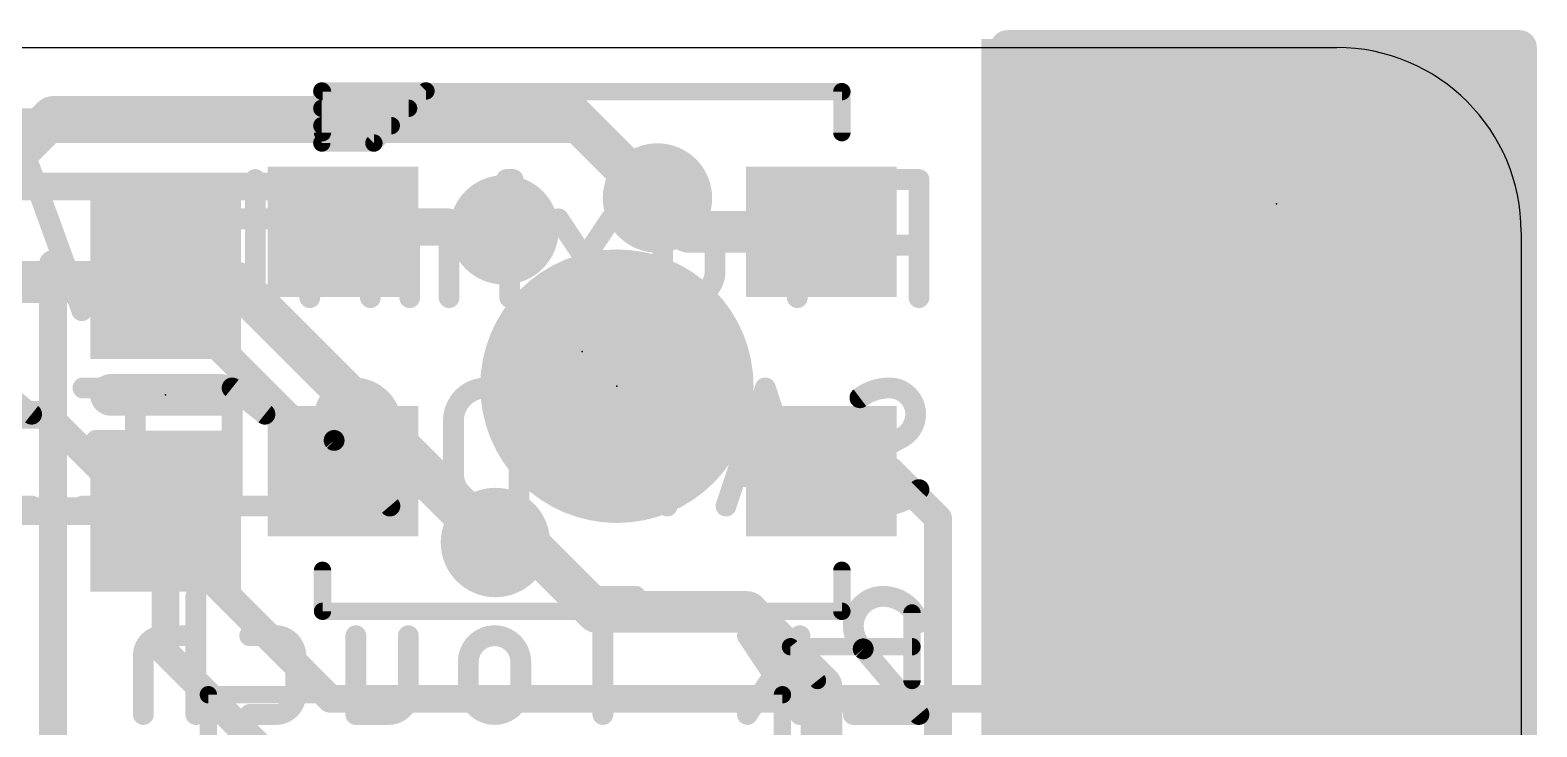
# Model space of a CAD drawing. Extents: x -5 to 27.9, y -6.2 to 6.2.
# Drawn here: x 16.92 to 27.94, y 1.07 to 6.16 of the extents above; entities that cross this region are included whole.
import ezdxf

# ---------------------------------------------------------------- set-up
doc = ezdxf.new("R2010")
doc.units = 0
for name, color, linetype in [('1', 12, 'CONTINUOUS'), ('16', 5, 'CONTINUOUS'), ('18', 3, 'CONTINUOUS'), ('20', 53, 'CONTINUOUS'), ('21', 40, 'CONTINUOUS'), ('22', 6, 'CONTINUOUS'), ('23', 53, 'CONTINUOUS'), ('24', 53, 'CONTINUOUS'), ('29', 253, 'CONTINUOUS'), ('30', 253, 'CONTINUOUS'), ('46', 140, 'CONTINUOUS')]:
    doc.layers.add(name, color=color, linetype=linetype)

# ---------------------------------------------------------------- blocks, each defined once
blk = doc.blocks.new('RECT')
blk.add_solid([(-0.5, -0.5), (0.5, -0.5), (-0.5, 0.5), (0.5, 0.5)])
blk = doc.blocks.new('PIE')
at = {"const_width": 0.5}
blk.add_lwpolyline([(0, -0.25, 1), (0, 0.25, 1), (0, -0.25)], format="xyb", dxfattribs=at)
blk = doc.blocks.new('ROUNDV')
at = {"const_width": 0.5}
blk.add_lwpolyline([(0, -0.25, 1), (0, 0.25, 1), (0, -0.25)], format="xyb", dxfattribs=at)

msp = doc.modelspace()

# ---------------------------------------------------------------- linework, layer by layer
at = {"layer": '1'}
for points, const_width in [([(24.0665, 6.0325), (27.813, 6.0325)], 0.254), ([(24.0665, 0.762), (24.0665, 6.0325)], 0.254), ([(27.813, 6.0325), (27.813, 0.762)], 0.254), ([(17.0815, 5.5245), (16.3575, 4.8005)], 0.3048), ([(20.8915, 5.5245), (17.0815, 5.5245)], 0.3048), ([(21.336, 5.08), (20.8915, 5.5245)], 0.3048), ([(21.731, 4.685), (21.336, 5.08)], 0.3048), ([(21.4838, 4.9322), (21.336, 5.08)], 0.254), ([(21.5057, 4.9322), (21.4838, 4.9322)], 0.254), ([(21.5057, 4.9322), (21.59, 4.8479)], 0.254), ([(21.59, 4.8479), (21.59, 4.826)], 0.254), ([(19.205, 4.685), (20.3695, 4.685)], 0.2032), ([(20.3695, 4.685), (20.3835, 4.699)], 0.2032), ([(22.705, 4.685), (21.731, 4.685)], 0.3048), ([(17.907, 4.3425), (17.907, 4.233)], 0.2032), ([(17.907, 4.233), (19.205, 2.935)], 0.2032), ([(19.205, 2.935), (19.2615, 2.8785)], 0.3048), ([(19.791, 2.8785), (19.2615, 2.8785)], 0.3048), ([(20.2565, 2.413), (19.791, 2.8785)], 0.254), ([(22.705, 2.935), (23.213, 2.935)], 0.2032), ([(23.5585, 2.5895), (23.213, 2.935)], 0.2032), ([(16.4075, 2.6425), (17.907, 2.6425)], 0.2032), ([(17.907, 2.6425), (17.907, 1.608)], 0.2032), ([(23.5585, 2.5895), (23.5585, -4.3395)], 0.2032), ([(20.32, 2.413), (20.2565, 2.413)], 0.254), ([(20.32, 2.413), (20.3835, 2.3495)], 0.3048), ([(20.616, 2.3495), (20.3835, 2.3495)], 0.3048), ([(21.0605, 1.905), (20.616, 2.3495)], 0.3048), ([(21.0605, 1.905), (22.1615, 1.905)], 0.3048), ([(22.1615, 1.905), (22.705, 1.3615)], 0.3048), ([(17.907, 1.608), (18.815, 0.7)], 0.2032), ([(22.705, 1.3615), (22.705, -1.59)], 0.3048)]:
    msp.add_lwpolyline(points, dxfattribs=dict(at, const_width=const_width))
for points, const_width in [([(24.0665, 6.096, 1), (24.0665, 5.969)], 0.127), ([(24.13, 6.0325, 1), (24.003, 6.0325)], 0.127), ([(27.8765, 6.0325, 1), (27.7495, 6.0325)], 0.127), ([(27.813, 5.969, 1), (27.813, 6.096)], 0.127), ([(17.0815, 5.6007, 1), (17.0815, 5.4483)], 0.1524), ([(17.1354, 5.4706, 1), (17.0276, 5.5784)], 0.1524), ([(20.9454, 5.5784, 1), (20.8376, 5.4706)], 0.1524), ([(20.8915, 5.4483, 1), (20.8915, 5.6007)], 0.1524), ([(21.3899, 5.1339, 1), (21.2821, 5.0261)], 0.1524), ([(21.2821, 5.0261, 1), (21.3899, 5.1339)], 0.1524), ([(21.3809, 5.1249, 1), (21.2911, 5.0351)], 0.127), ([(21.4838, 4.9957, 1), (21.4838, 4.8687)], 0.127), ([(21.4389, 4.8873, 1), (21.5287, 4.9771)], 0.127), ([(21.5506, 4.9771, 1), (21.4608, 4.8873)], 0.127), ([(21.5057, 4.8687, 1), (21.5057, 4.9957)], 0.127), ([(21.6535, 4.8479, 1), (21.5265, 4.8479)], 0.127), ([(21.5265, 4.826, 1), (21.6535, 4.826)], 0.127), ([(21.5451, 4.803, 1), (21.6349, 4.8928)], 0.127), ([(19.205, 4.7358, 1), (19.205, 4.6342)], 0.1016), ([(20.3336, 4.7209, 1), (20.4054, 4.6491)], 0.1016), ([(20.4194, 4.6631, 1), (20.3476, 4.7349)], 0.1016), ([(20.3695, 4.6342, 1), (20.3695, 4.7358)], 0.1016), ([(21.731, 4.7612, 1), (21.731, 4.6088)], 0.1524), ([(21.6771, 4.6311, 1), (21.7849, 4.7389)], 0.1524), ([(22.705, 4.6088, 1), (22.705, 4.7612)], 0.1524), ([(17.9578, 4.3425, 1), (17.8562, 4.3425)], 0.1016), ([(17.9429, 4.2689, 1), (17.8711, 4.1971)], 0.1016), ([(17.8562, 4.233, 1), (17.9578, 4.233)], 0.1016), ([(19.2589, 2.9889, 1), (19.1511, 2.8811)], 0.1524), ([(19.2615, 2.9547, 1), (19.2615, 2.8023)], 0.1524), ([(19.1691, 2.8991, 1), (19.2409, 2.9709)], 0.1016), ([(19.2076, 2.8246, 1), (19.3154, 2.9324)], 0.1524), ([(19.8359, 2.9234, 1), (19.7461, 2.8336)], 0.127), ([(19.791, 2.8023, 1), (19.791, 2.9547)], 0.1524), ([(22.705, 2.9858, 1), (22.705, 2.8842)], 0.1016), ([(23.2489, 2.9709, 1), (23.1771, 2.8991)], 0.1016), ([(23.213, 2.8842, 1), (23.213, 2.9858)], 0.1016), ([(17.9578, 2.6425, 1), (17.8562, 2.6425)], 0.1016), ([(17.907, 2.5917, 1), (17.907, 2.6933)], 0.1016), ([(23.6093, 2.5895, 1), (23.5077, 2.5895)], 0.1016), ([(23.5226, 2.5536, 1), (23.5944, 2.6254)], 0.1016), ([(20.2565, 2.4765, 1), (20.2565, 2.3495)], 0.127), ([(20.3739, 2.4669, 1), (20.2661, 2.3591)], 0.1524), ([(20.32, 2.3495, 1), (20.32, 2.4765)], 0.127), ([(20.2116, 2.3681, 1), (20.3014, 2.4579)], 0.127), ([(20.3835, 2.4257, 1), (20.3835, 2.2733)], 0.1524), ([(20.3296, 2.2956, 1), (20.4374, 2.4034)], 0.1524), ([(20.6699, 2.4034, 1), (20.5621, 2.2956)], 0.1524), ([(20.616, 2.2733, 1), (20.616, 2.4257)], 0.1524), ([(21.0605, 1.9812, 1), (21.0605, 1.8288)], 0.1524), ([(21.0066, 1.8511, 1), (21.1144, 1.9589)], 0.1524), ([(22.2154, 1.9589, 1), (22.1076, 1.8511)], 0.1524), ([(22.1615, 1.8288, 1), (22.1615, 1.9812)], 0.1524), ([(17.9429, 1.6439, 1), (17.8711, 1.5721)], 0.1016), ([(17.8562, 1.608, 1), (17.9578, 1.608)], 0.1016), ([(22.7812, 1.3615, 1), (22.6288, 1.3615)], 0.1524), ([(22.6511, 1.3076, 1), (22.7589, 1.4154)], 0.1524)]:
    msp.add_lwpolyline(points, format="xyb", dxfattribs=dict(at, const_width=const_width))
at = {"layer": '16'}
for points, const_width in [([(24.0665, 6.0325), (27.813, 6.0325)], 0.254), ([(24.0665, 0.762), (24.0665, 6.0325)], 0.254), ([(27.813, 6.0325), (27.813, 0.762)], 0.254), ([(7.874, 5.461), (20.9769, 5.461)], 0.254), ([(21.5057, 4.9322), (20.9769, 5.461)], 0.254), ([(19.0616, 5.0165), (8.509, 5.0165)], 0.2032), ([(19.3791, 4.699), (19.0616, 5.0165)], 0.2032), ([(21.5057, 4.9322), (21.5057, 4.9322)], 0.254), ([(20.3835, 4.699), (19.3791, 4.699)], 0.2032), ([(18.415, 4.318), (13.335, 4.318)], 0.3048), ([(18.415, 4.318), (20.32, 2.413)], 0.3048), ([(14.1605, 3.3462), (17.0373, 3.3462)], 0.2032), ([(17.0373, 3.3462), (19.1135, 1.27)], 0.2032), ([(24.13, 1.27), (25.527, 2.667)], 0.2032), ([(19.1135, 1.27), (24.13, 1.27)], 0.2032)]:
    msp.add_lwpolyline(points, dxfattribs=dict(at, const_width=const_width))
for points, const_width in [([(24.0665, 6.096, 1), (24.0665, 5.969)], 0.127), ([(24.13, 6.0325, 1), (24.003, 6.0325)], 0.127), ([(27.8765, 6.0325, 1), (27.7495, 6.0325)], 0.127), ([(27.813, 5.969, 1), (27.813, 6.096)], 0.127), ([(21.0218, 5.5059, 1), (20.932, 5.4161)], 0.127), ([(20.9769, 5.3975, 1), (20.9769, 5.5245)], 0.127), ([(19.0975, 5.0524, 1), (19.0257, 4.9806)], 0.1016), ([(19.0616, 4.9657, 1), (19.0616, 5.0673)], 0.1016), ([(21.5057, 4.9957, 1), (21.5057, 4.8687)], 0.127), ([(21.4608, 4.8873, 1), (21.5506, 4.9771)], 0.127), ([(21.5057, 4.8687, 1), (21.5057, 4.9957)], 0.127), ([(19.3791, 4.7498, 1), (19.3791, 4.6482)], 0.1016), ([(19.3432, 4.6631, 1), (19.415, 4.7349)], 0.1016), ([(20.3835, 4.6482, 1), (20.3835, 4.7498)], 0.1016), ([(18.4689, 4.3719, 1), (18.3611, 4.2641)], 0.1524), ([(18.415, 4.2418, 1), (18.415, 4.3942)], 0.1524), ([(17.0732, 3.3822, 1), (17.0013, 3.3103)], 0.1016), ([(17.0373, 3.2954, 1), (17.0373, 3.3971)], 0.1016), ([(25.5629, 2.6311, 1), (25.4911, 2.7029)], 0.1016), ([(20.2661, 2.3591, 1), (20.3739, 2.4669)], 0.1524), ([(19.1135, 1.3208, 1), (19.1135, 1.2192)], 0.1016), ([(19.0776, 1.2341, 1), (19.1494, 1.3059)], 0.1016), ([(24.0941, 1.3059, 1), (24.1659, 1.2341)], 0.1016), ([(24.13, 1.2192, 1), (24.13, 1.3208)], 0.1016)]:
    msp.add_lwpolyline(points, format="xyb", dxfattribs=dict(at, const_width=const_width))
at = {"layer": '20'}
for p, q in [((-3.653, 6.0325), (26.4754, 6.0325)), ((27.8255, 4.6824), (27.8255, -4.6825))]:
    msp.add_line(p, q, dxfattribs=at)
msp.add_arc((26.4754, 4.6824), 1.3501, 0, 90, dxfattribs=at)
at = {"layer": '21'}
for points, const_width in [([(19.05, 5.715), (19.05, 5.334)], 0.127), ([(19.812, 5.715), (19.05, 5.715)], 0.127), ([(19.055, 5.41), (19.055, 5.71)], 0.127), ([(19.055, 5.71), (22.855, 5.71)], 0.127), ([(19.431, 5.334), (19.812, 5.715)], 0.127), ([(22.855, 5.71), (22.855, 5.41)], 0.127), ([(19.05, 5.588), (19.685, 5.588)], 0.127), ([(19.05, 5.461), (19.558, 5.461)], 0.127), ([(19.05, 5.334), (19.431, 5.334)], 0.127), ([(19.05, 5.334), (19.431, 5.334)], 0.127), ([(17.0829, 4.4495), (17.0829, 0.2495)], 0.2032), ([(17.507, 3.4925), (18.307, 3.4925)], 0.3048), ([(19.055, 2.21), (19.055, 1.91)], 0.127), ([(22.855, 1.91), (22.855, 2.21)], 0.127), ([(19.055, 1.91), (22.855, 1.91)], 0.127), ([(23.368, 1.4041), (23.368, 1.8979)], 0.127), ([(22.6766, 1.4041), (22.479, 1.651)], 0.127), ([(22.479, 1.651), (23.368, 1.651)], 0.127), ([(18.22, -1.3), (18.22, 1.3)], 0.127), ([(18.22, 1.3), (22.42, 1.3)], 0.127), ([(22.42, 1.3), (22.42, -1.3)], 0.127)]:
    msp.add_lwpolyline(points, dxfattribs=dict(at, const_width=const_width))
for points, const_width in [([(19.0817, 5.715, 1), (19.0183, 5.715)], 0.0635), ([(19.05, 5.7467, 1), (19.05, 5.6833)], 0.0635), ([(19.0867, 5.71, 1), (19.0233, 5.71)], 0.0635), ([(19.055, 5.7417, 1), (19.055, 5.6783)], 0.0635), ([(19.8345, 5.6925, 1), (19.7895, 5.7375)], 0.0635), ([(19.812, 5.6833, 1), (19.812, 5.7467)], 0.0635), ([(22.8867, 5.71, 1), (22.8233, 5.71)], 0.0635), ([(22.855, 5.6783, 1), (22.855, 5.7417)], 0.0635), ([(19.05, 5.6197, 1), (19.05, 5.5563)], 0.0635), ([(19.685, 5.5563, 1), (19.685, 5.6197)], 0.0635), ([(19.05, 5.4928, 1), (19.05, 5.4293)], 0.0635), ([(19.558, 5.4293, 1), (19.558, 5.4928)], 0.0635), ([(19.0233, 5.41, 1), (19.0867, 5.41)], 0.0635), ([(22.8233, 5.41, 1), (22.8867, 5.41)], 0.0635), ([(19.05, 5.3658, 1), (19.05, 5.3023)], 0.0635), ([(19.05, 5.3658, 1), (19.05, 5.3023)], 0.0635), ([(19.0183, 5.334, 1), (19.0817, 5.334)], 0.0635), ([(19.4085, 5.3565, 1), (19.4535, 5.3115)], 0.0635), ([(19.431, 5.3023, 1), (19.431, 5.3658)], 0.0635), ([(19.431, 5.3023, 1), (19.431, 5.3658)], 0.0635), ([(17.1337, 4.4495, 1), (17.0321, 4.4495)], 0.1016), ([(17.507, 3.5687, 1), (17.507, 3.4163)], 0.1524), ([(18.307, 3.4163, 1), (18.307, 3.5687)], 0.1524), ([(19.0867, 2.21, 1), (19.0233, 2.21)], 0.0635), ([(22.8867, 2.21, 1), (22.8233, 2.21)], 0.0635), ([(19.055, 1.9418, 1), (19.055, 1.8783)], 0.0635), ([(19.0233, 1.91, 1), (19.0867, 1.91)], 0.0635), ([(22.8233, 1.91, 1), (22.8867, 1.91)], 0.0635), ([(22.855, 1.8783, 1), (22.855, 1.9418)], 0.0635), ([(23.3998, 1.8979, 1), (23.3363, 1.8979)], 0.0635), ([(22.5038, 1.6708, 1), (22.4542, 1.6312)], 0.0635), ([(22.479, 1.6827, 1), (22.479, 1.6193)], 0.0635), ([(23.368, 1.6193, 1), (23.368, 1.6827)], 0.0635), ([(22.6518, 1.3842, 1), (22.7013, 1.4239)], 0.0635), ([(23.3363, 1.4041, 1), (23.3998, 1.4041)], 0.0635), ([(18.22, 1.3317, 1), (18.22, 1.2683)], 0.0635), ([(18.2518, 1.3, 1), (18.1883, 1.3)], 0.0635), ([(22.4518, 1.3, 1), (22.3883, 1.3)], 0.0635), ([(22.42, 1.2683, 1), (22.42, 1.3317)], 0.0635)]:
    msp.add_lwpolyline(points, format="xyb", dxfattribs=dict(at, const_width=const_width))
at = {"layer": '22', "const_width": 0.1524}
for points in [[(17.2943, 4.1077), (16.9105, 5.1633)], [(18.5631, 5.0673), (18.5631, 4.3476)], [(18.9857, 5.0673), (18.9377, 5.0673)], [(18.9377, 5.0673), (18.9377, 5.0193)], [(18.9377, 5.0193), (18.9857, 5.0193)], [(18.9857, 5.0193), (18.9857, 5.0673)], [(20.4487, 5.0673), (20.4007, 5.0673)], [(20.4007, 5.0673), (20.4007, 5.0193)], [(20.4007, 5.0193), (20.4487, 5.0193)], [(20.4487, 5.0193), (20.4487, 5.0673)], [(23.4188, 5.0673), (23.1789, 5.0673)], [(23.4188, 4.2037), (23.4188, 5.0673)], [(17.9299, 3.9158), (17.642, 4.7794)], [(18.0259, 4.7794), (17.8339, 4.2037)], [(18.6591, 4.7794), (18.3712, 4.7794)], [(18.9617, 4.2037), (18.9617, 4.7794)], [(19.9811, 4.7794), (19.5493, 4.7794)], [(19.6932, 4.2037), (19.6932, 4.7794)], [(19.9811, 4.2037), (19.9811, 4.7794)], [(20.4247, 4.2037), (20.4247, 4.7794)], [(21.1653, 4.2037), (20.7814, 4.7794)], [(21.1653, 4.7794), (20.7814, 4.2037)], [(22.5292, 4.7794), (22.2414, 4.7794)], [(22.2414, 4.7794), (22.2414, 4.6835)], [(22.5292, 4.2037), (22.5292, 4.7794)], [(19.4053, 4.6355), (19.4053, 4.2037)], [(21.5434, 4.5875), (21.5434, 4.3956)], [(21.9273, 4.3956), (21.9273, 4.5875)], [(23.1789, 4.5875), (23.4188, 4.5875)], [(18.4192, 4.2037), (18.3712, 4.2037)], [(18.0259, 3.9158), (17.9299, 3.9158)], [(16.9266, 3.3514), (16.6867, 3.5433)], [(17.686, 3.5433), (17.3022, 3.5433)], [(17.686, 2.6797), (17.686, 3.5433)], [(18.6335, 3.3514), (18.3936, 3.5433)], [(18.3936, 3.5433), (18.3936, 2.6797)], [(20.4927, 3.5433), (20.2528, 3.5433)], [(20.4927, 2.6797), (20.4927, 3.5433)], [(21.2892, 3.0635), (21.0013, 3.5433)], [(21.0013, 3.5433), (21.0013, 2.6797)], [(21.577, 3.5433), (21.2892, 3.0635)], [(21.577, 2.6797), (21.577, 3.5433)], [(22.295, 3.5433), (22.0071, 2.6797)], [(22.5829, 2.6797), (22.295, 3.5433)], [(20.013, 3.3034), (20.013, 2.9196)], [(17.686, 3.1595), (17.3981, 3.1595)], [(19.14, 3.1595), (19.5479, 2.6797)], [(23.035, 3.0395), (23.2989, 3.1835)], [(22.0791, 2.8956), (22.5109, 2.8956)], [(16.9266, 2.6797), (16.4468, 2.6797)], [(17.3022, 2.6797), (17.686, 2.6797)], [(18.6335, 2.6797), (18.1537, 2.6797)], [(19.5479, 2.6797), (19.0681, 2.6797)], [(20.2528, 2.6797), (20.4927, 2.6797)], [(18.1283, 1.1557), (18.1283, 2.0193)], [(21.3462, 2.0193), (20.8664, 2.0193)], [(21.1063, 1.1557), (21.1063, 2.0193)], [(18.1283, 1.7314), (17.8884, 1.7314)], [(18.7143, 1.7314), (18.5224, 1.7314)], [(19.2989, 1.1557), (19.2989, 1.7314)], [(19.6828, 1.7314), (19.6828, 1.2996)], [(22.5479, 1.1557), (22.164, 1.7314)], [(22.5479, 1.7314), (22.164, 1.1557)], [(17.7445, 1.5875), (17.7445, 1.1557)], [(18.8583, 1.2996), (18.8583, 1.5875)], [(23.011, 1.6355), (23.4188, 1.1557)], [(20.1219, 1.5395), (20.1219, 1.3476)], [(20.5057, 1.3476), (20.5057, 1.5395)], [(18.5224, 1.1557), (18.7143, 1.1557)], [(19.5388, 1.1557), (19.2989, 1.1557)], [(23.4188, 1.1557), (22.939, 1.1557)]]:
    msp.add_lwpolyline(points, dxfattribs=at)
at = {"layer": '22'}
for points, const_width in [([(16.9463, 5.1763, 1), (16.8747, 5.1502)], 0.0762), ([(18.6012, 5.0673, 1), (18.525, 5.0673)], 0.0762), ([(18.9377, 5.1054, 1), (18.9377, 5.0292)], 0.0762), ([(18.9758, 5.0673, 1), (18.8996, 5.0673)], 0.0762), ([(18.9377, 5.0574, 1), (18.9377, 4.9812)], 0.0762), ([(19.0238, 5.0673, 1), (18.9476, 5.0673)], 0.0762), ([(18.9857, 5.0292, 1), (18.9857, 5.1054)], 0.0762), ([(18.9857, 4.9812, 1), (18.9857, 5.0574)], 0.0762), ([(20.4007, 5.1054, 1), (20.4007, 5.0292)], 0.0762), ([(20.4388, 5.0673, 1), (20.3626, 5.0673)], 0.0762), ([(20.4007, 5.0574, 1), (20.4007, 4.9812)], 0.0762), ([(20.4868, 5.0673, 1), (20.4106, 5.0673)], 0.0762), ([(20.4487, 5.0292, 1), (20.4487, 5.1054)], 0.0762), ([(20.4487, 4.9812, 1), (20.4487, 5.0574)], 0.0762), ([(23.1789, 5.0673, 1), (23.1789, 4.5875)], 0.1524), ([(23.1789, 5.1054, 1), (23.1789, 5.0292)], 0.0762), ([(23.1789, 5.0292, 1), (23.1789, 5.1054)], 0.0762), ([(23.4569, 5.0673, 1), (23.3807, 5.0673)], 0.0762), ([(23.4188, 5.0292, 1), (23.4188, 5.1054)], 0.0762), ([(18.8996, 5.0193, 1), (18.9758, 5.0193)], 0.0762), ([(18.9476, 5.0193, 1), (19.0238, 5.0193)], 0.0762), ([(20.3626, 5.0193, 1), (20.4388, 5.0193)], 0.0762), ([(20.4106, 5.0193, 1), (20.4868, 5.0193)], 0.0762), ([(17.6782, 4.7915, 1), (17.6059, 4.7674)], 0.0762), ([(18.062, 4.7674, 1), (17.9897, 4.7915)], 0.0762), ([(18.3712, 4.8175, 1), (18.3712, 4.7413)], 0.0762), ([(18.6591, 4.7413, 1), (18.6591, 4.8175)], 0.0762), ([(18.9998, 4.7794, 1), (18.9236, 4.7794)], 0.0762), ([(19.5493, 4.7794, 0.4142), (19.4053, 4.6355)], 0.1524), ([(19.5493, 4.8175, 1), (19.5493, 4.7413)], 0.0762), ([(19.5493, 4.7413, 1), (19.5493, 4.8175)], 0.0762), ([(19.7313, 4.7794, 1), (19.6551, 4.7794)], 0.0762), ([(20.0192, 4.7794, 1), (19.943, 4.7794)], 0.0762), ([(19.9811, 4.7413, 1), (19.9811, 4.8175)], 0.0762), ([(20.4628, 4.7794, 1), (20.3866, 4.7794)], 0.0762), ([(20.8131, 4.8006, 1), (20.7497, 4.7583)], 0.0762), ([(21.197, 4.7583, 1), (21.1336, 4.8006)], 0.0762), ([(21.9273, 4.5875, 1), (21.5434, 4.5875)], 0.1524), ([(22.2414, 4.8175, 1), (22.2414, 4.7413)], 0.0762), ([(22.2795, 4.7794, 1), (22.2033, 4.7794)], 0.0762), ([(22.5673, 4.7794, 1), (22.4911, 4.7794)], 0.0762), ([(22.5292, 4.7413, 1), (22.5292, 4.8175)], 0.0762), ([(19.4434, 4.6355, 1), (19.3672, 4.6355)], 0.0762), ([(19.3672, 4.6355, 1), (19.4434, 4.6355)], 0.0762), ([(21.5815, 4.5875, 1), (21.5053, 4.5875)], 0.0762), ([(21.9654, 4.5875, 1), (21.8892, 4.5875)], 0.0762), ([(22.2033, 4.6835, 1), (22.2795, 4.6835)], 0.0762), ([(23.1789, 4.6256, 1), (23.1789, 4.5494)], 0.0762), ([(23.1789, 4.5494, 1), (23.1789, 4.6256)], 0.0762), ([(23.4188, 4.5494, 1), (23.4188, 4.6256)], 0.0762), ([(21.5053, 4.5875, 1), (21.5815, 4.5875)], 0.0762), ([(21.8892, 4.5875, 1), (21.9654, 4.5875)], 0.0762), ([(18.4192, 4.2037, 0.4142), (18.5631, 4.3476)], 0.1524), ([(18.6012, 4.3476, 1), (18.525, 4.3476)], 0.0762), ([(21.5434, 4.3956, 1), (21.9273, 4.3956)], 0.1524), ([(21.5815, 4.3956, 1), (21.5053, 4.3956)], 0.0762), ([(21.5053, 4.3956, 1), (21.5815, 4.3956)], 0.0762), ([(21.9654, 4.3956, 1), (21.8892, 4.3956)], 0.0762), ([(21.8892, 4.3956, 1), (21.9654, 4.3956)], 0.0762), ([(18.525, 4.3476, 1), (18.6012, 4.3476)], 0.0762), ([(17.7978, 4.2157, 1), (17.8701, 4.1917)], 0.0762), ([(18.3712, 4.2418, 1), (18.3712, 4.1656)], 0.0762), ([(18.4192, 4.2418, 1), (18.4192, 4.1656)], 0.0762), ([(18.4192, 4.1656, 1), (18.4192, 4.2418)], 0.0762), ([(18.9236, 4.2037, 1), (18.9998, 4.2037)], 0.0762), ([(19.3672, 4.2037, 1), (19.4434, 4.2037)], 0.0762), ([(19.6551, 4.2037, 1), (19.7313, 4.2037)], 0.0762), ([(19.943, 4.2037, 1), (20.0192, 4.2037)], 0.0762), ([(20.3866, 4.2037, 1), (20.4628, 4.2037)], 0.0762), ([(20.7497, 4.2248, 1), (20.8131, 4.1826)], 0.0762), ([(21.1336, 4.1826, 1), (21.197, 4.2248)], 0.0762), ([(22.4911, 4.2037, 1), (22.5673, 4.2037)], 0.0762), ([(23.3807, 4.2037, 1), (23.4569, 4.2037)], 0.0762), ([(17.2585, 4.0947, 1), (17.3301, 4.1208)], 0.0762), ([(17.9299, 3.9539, 1), (17.9299, 3.8777)], 0.0762), ([(18.0259, 3.8777, 1), (18.0259, 3.9539)], 0.0762), ([(17.8938, 3.9038, 1), (17.966, 3.9279)], 0.0762), ([(17.3022, 3.5814, 1), (17.3022, 3.5052)], 0.0762), ([(17.7241, 3.5433, 1), (17.6479, 3.5433)], 0.0762), ([(17.686, 3.5052, 1), (17.686, 3.5814)], 0.0762), ([(18.4174, 3.5731, 1), (18.3698, 3.5135)], 0.0762), ([(18.4317, 3.5433, 1), (18.3555, 3.5433)], 0.0762), ([(19.284, 3.5433, 0.4142), (19.0681, 3.3274)], 0.1524), ([(19.5479, 3.3514, 0.3252), (19.284, 3.5433)], 0.1524), ([(19.284, 3.5814, 1), (19.284, 3.5052)], 0.0762), ([(19.284, 3.5052, 1), (19.284, 3.5814)], 0.0762), ([(20.2528, 3.5433, 0.4142), (20.013, 3.3034)], 0.1524), ([(20.2528, 3.5814, 1), (20.2528, 3.5052)], 0.0762), ([(20.2528, 3.5052, 1), (20.2528, 3.5814)], 0.0762), ([(20.5308, 3.5433, 1), (20.4546, 3.5433)], 0.0762), ([(20.4927, 3.5052, 1), (20.4927, 3.5814)], 0.0762), ([(21.034, 3.5629, 1), (20.9686, 3.5237)], 0.0762), ([(21.0394, 3.5433, 1), (20.9632, 3.5433)], 0.0762), ([(21.6151, 3.5433, 1), (21.5389, 3.5433)], 0.0762), ([(21.6097, 3.5237, 1), (21.5444, 3.5629)], 0.0762), ([(22.3311, 3.5553, 1), (22.2589, 3.5313)], 0.0762), ([(22.3311, 3.5313, 1), (22.2589, 3.5553)], 0.0762), ([(23.2029, 3.5433, 0.1623), (22.987, 3.4713)], 0.1524), ([(22.9641, 3.5018, 1), (23.0099, 3.4409)], 0.0762), ([(23.3948, 3.3514, 0.4142), (23.2029, 3.5433)], 0.1524), ([(23.2029, 3.5814, 1), (23.2029, 3.5052)], 0.0762), ([(23.2029, 3.5052, 1), (23.2029, 3.5814)], 0.0762), ([(16.9028, 3.3216, 1), (16.9504, 3.3811)], 0.0762), ([(18.6097, 3.3216, 1), (18.6573, 3.3811)], 0.0762), ([(23.2989, 3.1835, 0.2656), (23.3948, 3.3514)], 0.1524), ([(23.4329, 3.3514, 1), (23.3567, 3.3514)], 0.0762), ([(19.0681, 3.3274, 0.2053), (19.14, 3.1595)], 0.1524), ([(19.1062, 3.3274, 1), (19.03, 3.3274)], 0.0762), ([(19.03, 3.3274, 1), (19.1062, 3.3274)], 0.0762), ([(19.5116, 3.3396, 1), (19.5841, 3.3631)], 0.0762), ([(20.0511, 3.3034, 1), (19.9749, 3.3034)], 0.0762), ([(19.9749, 3.3034, 1), (20.0511, 3.3034)], 0.0762), ([(23.3567, 3.3514, 1), (23.4329, 3.3514)], 0.0762), ([(17.3981, 3.1976, 1), (17.3981, 3.1214)], 0.0762), ([(17.686, 3.1214, 1), (17.686, 3.1976)], 0.0762), ([(19.1691, 3.1842, 1), (19.111, 3.1348)], 0.0762), ([(19.1138, 3.1319, 1), (19.1663, 3.1871)], 0.0762), ([(23.2795, 3.2163, 1), (23.3182, 3.1506)], 0.0762), ([(23.3171, 3.15, 1), (23.2806, 3.2169)], 0.0762), ([(21.2565, 3.0831, 1), (21.3218, 3.0439)], 0.0762), ([(21.2565, 3.0439, 1), (21.3218, 3.0831)], 0.0762), ([(23.035, 3.0395, 0.2656), (22.939, 2.8716)], 0.1524), ([(23.0167, 3.073, 1), (23.0532, 3.0061)], 0.0762), ([(23.0543, 3.0067, 1), (23.0156, 3.0724)], 0.0762), ([(20.013, 2.9196, 0.4142), (20.2528, 2.6797)], 0.1524), ([(20.0511, 2.9196, 1), (19.9749, 2.9196)], 0.0762), ([(19.9749, 2.9196, 1), (20.0511, 2.9196)], 0.0762), ([(22.0791, 2.9337, 1), (22.0791, 2.8575)], 0.0762), ([(22.5109, 2.8575, 1), (22.5109, 2.9337)], 0.0762), ([(22.939, 2.8716, 0.4142), (23.1309, 2.6797)], 0.1524), ([(22.9771, 2.8716, 1), (22.9009, 2.8716)], 0.0762), ([(22.9009, 2.8716, 1), (22.9771, 2.8716)], 0.0762), ([(23.1309, 2.6797, 0.2), (23.4188, 2.7996)], 0.1524), ([(23.4459, 2.7728, 1), (23.3917, 2.8265)], 0.0762), ([(16.9266, 2.6416, 1), (16.9266, 2.7178)], 0.0762), ([(17.3022, 2.7178, 1), (17.3022, 2.6416)], 0.0762), ([(17.6479, 2.6797, 1), (17.7241, 2.6797)], 0.0762), ([(17.686, 2.6416, 1), (17.686, 2.7178)], 0.0762), ([(18.1537, 2.7178, 1), (18.1537, 2.6416)], 0.0762), ([(18.3555, 2.6797, 1), (18.4317, 2.6797)], 0.0762), ([(18.6335, 2.6416, 1), (18.6335, 2.7178)], 0.0762), ([(19.0681, 2.7178, 1), (19.0681, 2.6416)], 0.0762), ([(19.5188, 2.655, 1), (19.5769, 2.7044)], 0.0762), ([(19.5479, 2.6416, 1), (19.5479, 2.7178)], 0.0762), ([(20.2528, 2.7178, 1), (20.2528, 2.6416)], 0.0762), ([(20.2528, 2.6416, 1), (20.2528, 2.7178)], 0.0762), ([(20.4546, 2.6797, 1), (20.5308, 2.6797)], 0.0762), ([(20.4927, 2.6416, 1), (20.4927, 2.7178)], 0.0762), ([(20.9632, 2.6797, 1), (21.0394, 2.6797)], 0.0762), ([(21.5389, 2.6797, 1), (21.6151, 2.6797)], 0.0762), ([(21.971, 2.6917, 1), (22.0433, 2.6677)], 0.0762), ([(22.5467, 2.6677, 1), (22.619, 2.6917)], 0.0762), ([(23.1309, 2.7178, 1), (23.1309, 2.6416)], 0.0762), ([(23.1309, 2.6416, 1), (23.1309, 2.7178)], 0.0762), ([(18.1664, 2.0193, 1), (18.0902, 2.0193)], 0.0762), ([(20.8664, 2.0574, 1), (20.8664, 1.9812)], 0.0762), ([(21.1444, 2.0193, 1), (21.0682, 2.0193)], 0.0762), ([(21.3462, 1.9812, 1), (21.3462, 2.0574)], 0.0762), ([(23.1549, 2.0193, 0.4142), (22.939, 1.8034)], 0.1524), ([(23.4188, 1.8274, 0.3252), (23.1549, 2.0193)], 0.1524), ([(23.1549, 2.0574, 1), (23.1549, 1.9812)], 0.0762), ([(23.1549, 1.9812, 1), (23.1549, 2.0574)], 0.0762), ([(22.939, 1.8034, 0.2053), (23.011, 1.6355)], 0.1524), ([(22.9771, 1.8034, 1), (22.9009, 1.8034)], 0.0762), ([(23.3826, 1.8156, 1), (23.455, 1.8391)], 0.0762), ([(17.8884, 1.7314, 0.4142), (17.7445, 1.5875)], 0.1524), ([(17.8884, 1.7695, 1), (17.8884, 1.6933)], 0.0762), ([(17.8884, 1.6933, 1), (17.8884, 1.7695)], 0.0762), ([(18.1283, 1.6933, 1), (18.1283, 1.7695)], 0.0762), ([(18.5224, 1.7695, 1), (18.5224, 1.6933)], 0.0762), ([(18.8583, 1.5875, 0.4142), (18.7143, 1.7314)], 0.1524), ([(18.7143, 1.7695, 1), (18.7143, 1.6933)], 0.0762), ([(18.7143, 1.6933, 1), (18.7143, 1.7695)], 0.0762), ([(19.337, 1.7314, 1), (19.2608, 1.7314)], 0.0762), ([(19.7209, 1.7314, 1), (19.6447, 1.7314)], 0.0762), ([(20.5057, 1.5395, 1), (20.1219, 1.5395)], 0.1524), ([(22.1957, 1.7526, 1), (22.1323, 1.7103)], 0.0762), ([(22.5796, 1.7103, 1), (22.5162, 1.7526)], 0.0762), ([(22.9009, 1.8034, 1), (22.9771, 1.8034)], 0.0762), ([(17.7826, 1.5875, 1), (17.7064, 1.5875)], 0.0762), ([(18.8964, 1.5875, 1), (18.8202, 1.5875)], 0.0762), ([(23.04, 1.6602, 1), (22.982, 1.6108)], 0.0762), ([(22.9847, 1.6079, 1), (23.0373, 1.6631)], 0.0762), ([(17.7064, 1.5875, 1), (17.7826, 1.5875)], 0.0762), ([(18.8202, 1.5875, 1), (18.8964, 1.5875)], 0.0762), ([(20.16, 1.5395, 1), (20.0838, 1.5395)], 0.0762), ([(20.0838, 1.5395, 1), (20.16, 1.5395)], 0.0762), ([(20.5438, 1.5395, 1), (20.4676, 1.5395)], 0.0762), ([(20.4676, 1.5395, 1), (20.5438, 1.5395)], 0.0762), ([(18.7143, 1.1557, 0.4142), (18.8583, 1.2996)], 0.1524), ([(18.8964, 1.2996, 1), (18.8202, 1.2996)], 0.0762), ([(18.8202, 1.2996, 1), (18.8964, 1.2996)], 0.0762), ([(19.5388, 1.1557, 0.4142), (19.6828, 1.2996)], 0.1524), ([(19.7209, 1.2996, 1), (19.6447, 1.2996)], 0.0762), ([(19.6447, 1.2996, 1), (19.7209, 1.2996)], 0.0762), ([(20.1219, 1.3476, 1), (20.5057, 1.3476)], 0.1524), ([(20.16, 1.3476, 1), (20.0838, 1.3476)], 0.0762), ([(20.0838, 1.3476, 1), (20.16, 1.3476)], 0.0762), ([(20.5438, 1.3476, 1), (20.4676, 1.3476)], 0.0762), ([(20.4676, 1.3476, 1), (20.5438, 1.3476)], 0.0762), ([(18.5224, 1.1938, 1), (18.5224, 1.1176)], 0.0762), ([(18.7143, 1.1938, 1), (18.7143, 1.1176)], 0.0762), ([(18.7143, 1.1176, 1), (18.7143, 1.1938)], 0.0762), ([(19.2989, 1.1938, 1), (19.2989, 1.1176)], 0.0762), ([(19.5388, 1.1938, 1), (19.5388, 1.1176)], 0.0762), ([(19.5388, 1.1176, 1), (19.5388, 1.1938)], 0.0762), ([(22.1323, 1.1768, 1), (22.1957, 1.1346)], 0.0762), ([(22.5162, 1.1346, 1), (22.5796, 1.1768)], 0.0762), ([(22.939, 1.1938, 1), (22.939, 1.1176)], 0.0762), ([(23.3898, 1.131, 1), (23.4478, 1.1804)], 0.0762), ([(23.4188, 1.1176, 1), (23.4188, 1.1938)], 0.0762), ([(17.7064, 1.1557, 1), (17.7826, 1.1557)], 0.0762), ([(18.0902, 1.1557, 1), (18.1664, 1.1557)], 0.0762), ([(19.2608, 1.1557, 1), (19.337, 1.1557)], 0.0762), ([(21.0682, 1.1557, 1), (21.1444, 1.1557)], 0.0762)]:
    msp.add_lwpolyline(points, format="xyb", dxfattribs=dict(at, const_width=const_width))
at = {"layer": '23'}
for p in [(20.955, 3.81), (21.209, 3.556), (17.907, 3.4925)]:
    msp.add_point(p, dxfattribs=at)
at = {"layer": '24'}
msp.add_point((26.035, 4.8895), dxfattribs=at)
at = {"layer": '29'}
for points, const_width in [([(21.209, 4.306, 0.4142), (20.459, 3.556)], 0.5), ([(21.959, 3.556, 0.4142), (21.209, 4.306)], 0.5), ([(21.209, 4.431, 1), (21.209, 4.181)], 0.25), ([(21.209, 4.181, 1), (21.209, 4.431)], 0.25), ([(20.459, 3.556, 0.4142), (21.209, 2.806)], 0.5), ([(20.584, 3.556, 1), (20.334, 3.556)], 0.25), ([(21.209, 2.806, 0.4142), (21.959, 3.556)], 0.5), ([(22.084, 3.556, 1), (21.834, 3.556)], 0.25), ([(20.334, 3.556, 1), (20.584, 3.556)], 0.25), ([(21.834, 3.556, 1), (22.084, 3.556)], 0.25), ([(21.209, 2.931, 1), (21.209, 2.681)], 0.25), ([(21.209, 2.681, 1), (21.209, 2.931)], 0.25)]:
    msp.add_lwpolyline(points, format="xyb", dxfattribs=dict(at, const_width=const_width))
at = {"layer": '46', "const_width": 0.1778}
for points in [[(25.2095, 2.286), (26.3525, 2.286)], [(25.2095, -2.286), (25.2095, 2.286)], [(26.3525, 2.286), (26.3525, -2.286)]]:
    msp.add_lwpolyline(points, dxfattribs=at)
at = {"layer": '46', "const_width": 0.0889}
for points in [[(25.254, 2.286, 1), (25.1651, 2.286)], [(25.2095, 2.3304, 1), (25.2095, 2.2416)], [(26.397, 2.286, 1), (26.3081, 2.286)], [(26.3525, 2.2416, 1), (26.3525, 2.3304)]]:
    msp.add_lwpolyline(points, format="xyb", dxfattribs=at)

# ---------------------------------------------------------------- block references
at = {"layer": '1', "rotation": 90}
for p, xscale in [((19.205, 4.685), 0.85), ((22.705, 4.685), 0.85), ((17.907, 4.3425), 1.075), ((19.205, 2.935), 0.85), ((22.705, 2.935), 0.85), ((17.907, 2.6425), 1.075)]:
    msp.add_blockref('RECT', p, dxfattribs=dict(at, xscale=xscale))
at = {"layer": '1'}
msp.add_blockref('PIE', (21.209, 3.556), dxfattribs=at)
at = {"layer": '16', "xscale": 1.5, "yscale": 1.5}
msp.add_blockref('PIE', (26.035, 4.8895), dxfattribs=at)
at = {"layer": '18', "xscale": 0.8001, "yscale": 0.8001}
for p in [(21.5057, 4.9322), (21.5057, 4.9322), (20.3835, 4.699), (20.3835, 4.699), (25.9715, 3.3655), (25.9715, 3.3655), (20.32, 2.413), (20.32, 2.413)]:
    msp.add_blockref('ROUNDV', p, dxfattribs=at)
at = {"layer": '29'}
for name, p, xscale, yscale in [('RECT', (25.781, 0), 3.81, 12.192), ('PIE', (21.209, 3.556), 1.1016, 1.1016)]:
    msp.add_blockref(name, p, dxfattribs=dict(at, xscale=xscale, yscale=yscale))
at = {"layer": '29', "yscale": 1.1016, "rotation": 90}
for p, xscale in [((19.205, 4.685), 0.9516), ((22.705, 4.685), 0.9516), ((17.907, 4.3425), 1.1766), ((19.205, 2.935), 0.9516), ((22.705, 2.935), 0.9516), ((17.907, 2.6425), 1.1766)]:
    msp.add_blockref('RECT', p, dxfattribs=dict(at, xscale=xscale))
at = {"layer": '30'}
for name, p, xscale, yscale in [('RECT', (25.781, 0), 3.81, 12.192), ('PIE', (26.035, 4.8895), 1.6016, 1.6016)]:
    msp.add_blockref(name, p, dxfattribs=dict(at, xscale=xscale, yscale=yscale))

doc.saveas('drawing.dxf')
